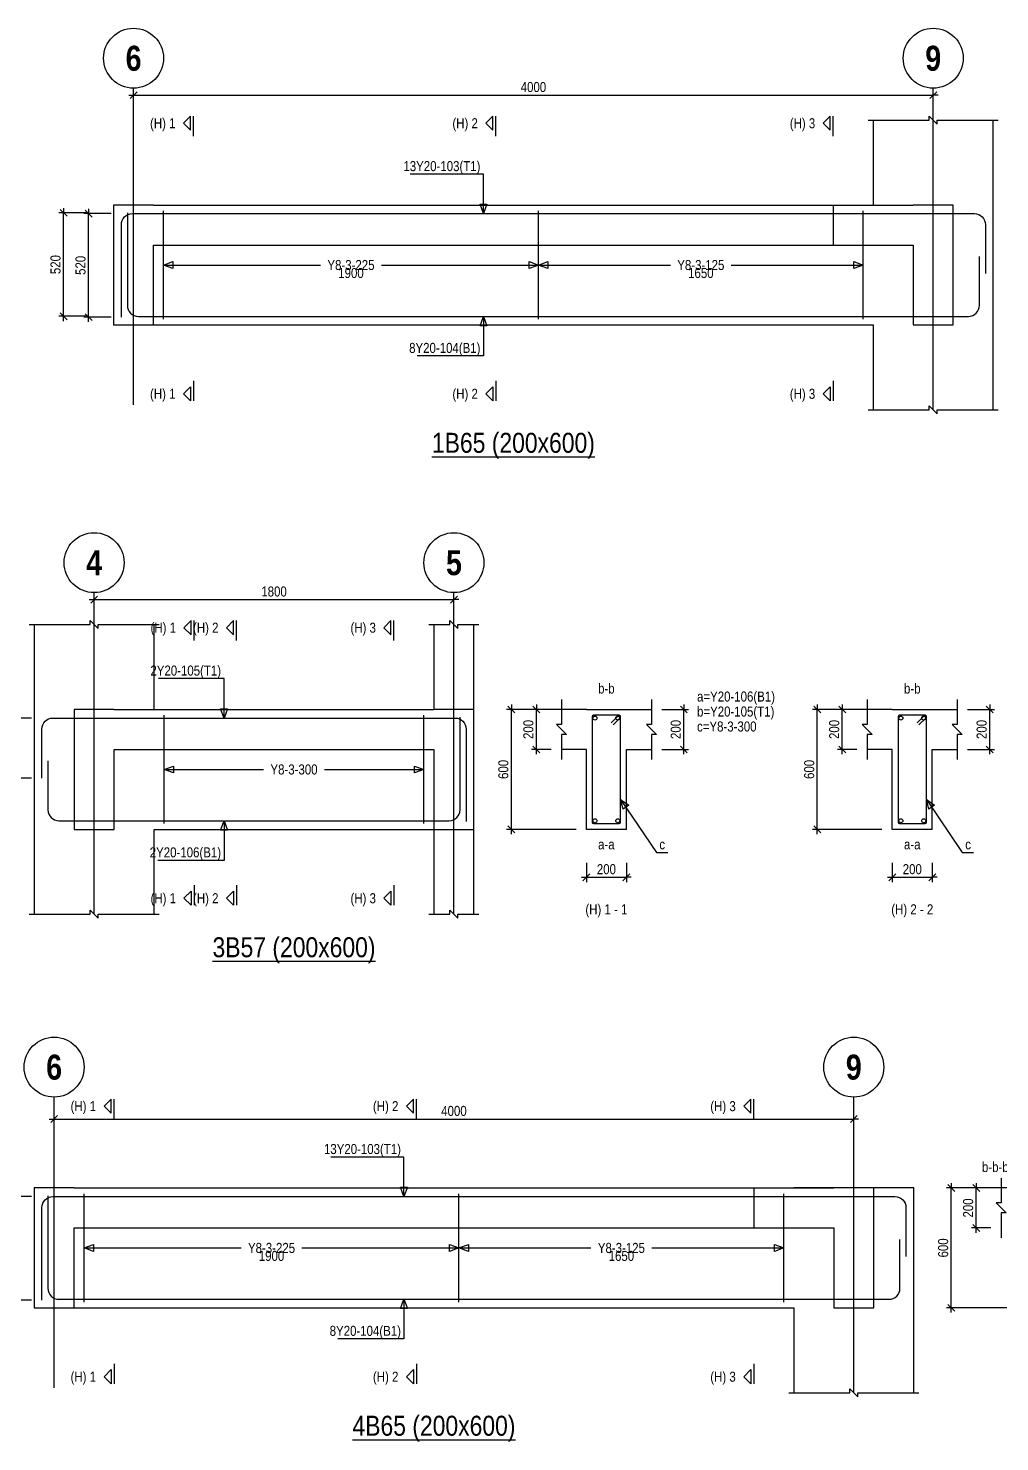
# Model space of a CAD drawing. Extents: x 0 to 206258, y -403073 to 0.
# Drawn here: x 47675 to 57394, y -374994 to -360844 of the extents above; entities that cross this region are included whole.
import ezdxf
from ezdxf.enums import TextEntityAlignment as Align
from ezdxf.lldxf.tags import DXFTag

# ---------------------------------------------------------------- set-up
doc = ezdxf.new("R2010")
doc.units = 0
doc.header["$LTSCALE"] = 1000
for name, color, linetype in [('Axis Circle(Dir 2)', 150, 'Continuous'), ('Axis Label(Dir 1)', 7, 'Continuous'), ('Axis Line(Dir 2)', 150, 'CENTER2'), ('Break Line', 5, 'Continuous'), ('Dimension Line', 5, 'Continuous'), ('Dimension Text', 5, 'Continuous'), ('Front Elevation Line', 40, 'Continuous'), ('Leader Line', 5, 'Continuous'), ('Link Line', 3, 'Continuous'), ('Rebar Label', 6, 'Continuous'), ('Rebar Line', 7, 'Continuous'), ('Section Label', 1, 'Continuous'), ('Section Line', 1, 'Continuous'), ('Top Rebar Label', 6, 'Continuous'), ('Top Rebar Line', 7, 'Continuous')]:
    doc.layers.add(name, color=color, linetype=linetype)
for name, color, linetype, true_color in [('Back Elevation Line', 191, 'HIDDEN2', 0xd4aaff), ('Beam Label(D)', 94, 'Continuous', 0x008100), ('Beam Line(D)', 112, 'Continuous', 0x00bd5e), ('Link Label', 94, 'Continuous', 0x008100)]:
    doc.layers.add(name, color=color, linetype=linetype, true_color=true_color)
doc.styles.add('Axis Label(Dir 1)', font='ARIALNB.TTF', dxfattribs={"height": 250})
doc.styles.add('Beam Label(D)', font='ARIALN.TTF', dxfattribs={"height": 200})
doc.styles.add('Dimension Text', font='ARIALN.TTF', dxfattribs={"height": 100})
doc.styles.add('Link Label', font='ARIALN.TTF', dxfattribs={"height": 100})
doc.styles.add('Rebar Label', font='ARIALN.TTF', dxfattribs={"height": 100})
doc.styles.add('Section Label', font='ARIALN.TTF', dxfattribs={"height": 100})
doc.styles.add('Top Rebar Label', font='ARIALN.TTF', dxfattribs={"height": 100})
tags = doc.linetypes.add('CENTER2', pattern=[1.125, 0.75, -0.125, 0.125, -0.125]).pattern_tags.tags
tags[10:11] = [DXFTag(74, 4), DXFTag(75, 0), DXFTag(340, '0'), DXFTag(46, 0.0), DXFTag(50, 0.0), DXFTag(44, 0.0), DXFTag(45, 0.0)]
tags[8:9] = [DXFTag(74, 4), DXFTag(75, 0), DXFTag(340, '0'), DXFTag(46, 0.0), DXFTag(50, 0.0), DXFTag(44, 0.0), DXFTag(45, 0.0)]
tags[6:7] = [DXFTag(74, 4), DXFTag(75, 0), DXFTag(340, '0'), DXFTag(46, 0.0), DXFTag(50, 0.0), DXFTag(44, 0.0), DXFTag(45, 0.0)]
tags[4:5] = [DXFTag(74, 4), DXFTag(75, 0), DXFTag(340, '0'), DXFTag(46, 0.0), DXFTag(50, 0.0), DXFTag(44, 0.0), DXFTag(45, 0.0)]
tags = doc.linetypes.add('HIDDEN2', pattern=[0.1875, 0.125, -0.0625]).pattern_tags.tags
tags[6:7] = [DXFTag(74, 4), DXFTag(75, 0), DXFTag(340, '0'), DXFTag(46, 0.0), DXFTag(50, 0.0), DXFTag(44, 0.0), DXFTag(45, 0.0)]
tags[4:5] = [DXFTag(74, 4), DXFTag(75, 0), DXFTag(340, '0'), DXFTag(46, 0.0), DXFTag(50, 0.0), DXFTag(44, 0.0), DXFTag(45, 0.0)]
doc.dimstyles.new('BEAM', dxfattribs={"dimtxt": 100, "dimasz": 30, "dimexe": 48.3, "dimexo": 103.5, "dimgap": 30, "dimtad": 1, "dimtoh": 1, "dimdec": 1, "dimlfac": 0.5, "dimdsep": 46, "dimtxsty": 'Dimension Text', "dimblk": 'PCDIM_TICK', "dimcen": 0.09, "dimclrd": 5, "dimclre": 5, "dimclrt": 5, "dimadec": 1, "dimazin": 0, "dimtp": 1, "dimtm": 1, "dimtfac": 1, "dimtdec": 4, "dimtofl": 0, "dimtmove": 0, "dimatfit": 3, "dimfxl": 1, "dimtolj": 1, "dimtzin": 0, "dimarcsym": 0})

# ---------------------------------------------------------------- blocks, each defined once
blk = doc.blocks.new('PCDIM_TICK')
at = {"layer": 'Dimension Line', "color": 0, "transparency": 33554687}
for p, q in [((1.15, 1.15), (-1.15, -1.15)), ((1.61, 0), (0, 0))]:
    blk.add_line(p, q, dxfattribs=at)
blk = doc.blocks.new('*U4292')
at = {"layer": 'Dimension Line', "color": 5, "true_color": 0x0000ff, "transparency": 16777216}
for p, q in [((48503, -362700), (48230, -362700)), ((48279, -363736), (48279, -362700)), ((48503, -363736), (48230, -363736))]:
    blk.add_line(p, q, dxfattribs=at)
at = {"layer": 'Dimension Line', "color": 5, "true_color": 0x0000ff, "transparency": 16777216, "xscale": 30, "yscale": 30}
for p, rotation in [((48279, -362700), 89.99999999999447), ((48279, -363736), 269.9999999999834)]:
    blk.add_blockref('PCDIM_TICK', p, dxfattribs=dict(at, rotation=rotation))
at = {"layer": 'Dimension Line', "color": 5, "true_color": 0x0000ff, "transparency": 16777216, "insert": (48249, -363218), "char_height": 100, "width": 181.5, "attachment_point": 8, "rotation": 90, "style": 'Dimension Text'}
blk.add_mtext('520', dxfattribs=at)
blk = doc.blocks.new('*U4293')
at = {"layer": 'Dimension Line', "color": 5, "true_color": 0x0000ff, "transparency": 16777216}
for p, q in [((48253, -362692), (47980, -362692)), ((48029, -363728), (48029, -362692)), ((48253, -363728), (47980, -363728))]:
    blk.add_line(p, q, dxfattribs=at)
at = {"layer": 'Dimension Line', "color": 5, "true_color": 0x0000ff, "transparency": 16777216, "xscale": 30, "yscale": 30}
for p, rotation in [((48029, -362692), 89.99999999999447), ((48029, -363728), 269.9999999999834)]:
    blk.add_blockref('PCDIM_TICK', p, dxfattribs=dict(at, rotation=rotation))
at = {"layer": 'Dimension Line', "color": 5, "true_color": 0x0000ff, "transparency": 16777216, "insert": (47999, -363210), "char_height": 100, "width": 181.5, "attachment_point": 8, "rotation": 90, "style": 'Dimension Text'}
blk.add_mtext('520', dxfattribs=at)
blk = doc.blocks.new('*U4294')
at = {"layer": 'Dimension Line', "color": 5, "true_color": 0x0000ff, "transparency": 16777216}
for p, q in [((48729, -361661), (48729, -361466)), ((48729, -361514), (56729, -361514)), ((56729, -361661), (56729, -361466))]:
    blk.add_line(p, q, dxfattribs=at)
at = {"layer": 'Dimension Line', "color": 5, "true_color": 0x0000ff, "transparency": 16777216, "xscale": 30, "yscale": 30, "rotation": 180.0000000000004}
blk.add_blockref('PCDIM_TICK', (48729, -361514), dxfattribs=at)
at = {"layer": 'Dimension Line', "color": 5, "true_color": 0x0000ff, "transparency": 16777216, "xscale": 30, "yscale": 30}
blk.add_blockref('PCDIM_TICK', (56729, -361514), dxfattribs=at)
at = {"layer": 'Dimension Line', "color": 5, "true_color": 0x0000ff, "transparency": 16777216, "insert": (52729, -361484), "char_height": 100, "width": 249.2, "attachment_point": 8, "style": 'Dimension Text'}
blk.add_mtext('4000', dxfattribs=at)
blk = doc.blocks.new('*U4337')
at = {"layer": 'Dimension Line', "color": 5, "true_color": 0x0000ff, "transparency": 16777216}
for p, q in [((47708, -367750), (47436, -367750)), ((47484, -368350), (47484, -367750)), ((47708, -368350), (47436, -368350))]:
    blk.add_line(p, q, dxfattribs=at)
at = {"layer": 'Dimension Line', "color": 5, "true_color": 0x0000ff, "transparency": 16777216, "xscale": 30, "yscale": 30}
for p, rotation in [((47484, -367750), 89.99999999999447), ((47484, -368350), 269.9999999999834)]:
    blk.add_blockref('PCDIM_TICK', p, dxfattribs=dict(at, rotation=rotation))
at = {"layer": 'Dimension Line', "color": 5, "true_color": 0x0000ff, "transparency": 16777216, "insert": (47454, -368050), "char_height": 100, "width": 181.5, "attachment_point": 8, "rotation": 90, "style": 'Dimension Text'}
blk.add_mtext('300', dxfattribs=at)
blk = doc.blocks.new('*U4339')
at = {"layer": 'Dimension Line', "color": 5, "true_color": 0x0000ff, "transparency": 16777216}
for p, q in [((48334, -366711), (48334, -366516)), ((48334, -366564), (51934, -366564)), ((51934, -366711), (51934, -366516))]:
    blk.add_line(p, q, dxfattribs=at)
at = {"layer": 'Dimension Line', "color": 5, "true_color": 0x0000ff, "transparency": 16777216, "xscale": 30, "yscale": 30, "rotation": 180.0000000000004}
blk.add_blockref('PCDIM_TICK', (48334, -366564), dxfattribs=at)
at = {"layer": 'Dimension Line', "color": 5, "true_color": 0x0000ff, "transparency": 16777216, "xscale": 30, "yscale": 30}
blk.add_blockref('PCDIM_TICK', (51934, -366564), dxfattribs=at)
at = {"layer": 'Dimension Line', "color": 5, "true_color": 0x0000ff, "transparency": 16777216, "insert": (50134, -366534), "char_height": 100, "width": 238.4, "attachment_point": 8, "style": 'Dimension Text'}
blk.add_mtext('1800', dxfattribs=at)
blk = doc.blocks.new('*U4340')
at = {"layer": 'Dimension Line', "color": 5, "true_color": 0x0000ff, "transparency": 16777216}
for p, q in [((54012, -367664), (54282, -367664)), ((54234, -368064), (54234, -367664)), ((54012, -368064), (54282, -368064))]:
    blk.add_line(p, q, dxfattribs=at)
at = {"layer": 'Dimension Line', "color": 5, "true_color": 0x0000ff, "transparency": 16777216, "xscale": 30, "yscale": 30}
for p, rotation in [((54234, -367664), 89.99999999999447), ((54234, -368064), 269.9999999999834)]:
    blk.add_blockref('PCDIM_TICK', p, dxfattribs=dict(at, rotation=rotation))
at = {"layer": 'Dimension Line', "color": 5, "true_color": 0x0000ff, "transparency": 16777216, "insert": (54204, -367864), "char_height": 100, "width": 182.77, "attachment_point": 8, "rotation": 90, "style": 'Dimension Text'}
blk.add_mtext('200', dxfattribs=at)
blk = doc.blocks.new('*U4341')
at = {"layer": 'Dimension Line', "color": 5, "true_color": 0x0000ff, "transparency": 16777216}
for p, q in [((52905, -367664), (52711, -367664)), ((52759, -368064), (52759, -367664)), ((52905, -368064), (52711, -368064))]:
    blk.add_line(p, q, dxfattribs=at)
at = {"layer": 'Dimension Line', "color": 5, "true_color": 0x0000ff, "transparency": 16777216, "xscale": 30, "yscale": 30}
for p, rotation in [((52759, -367664), 89.99999999999447), ((52759, -368064), 269.9999999999834)]:
    blk.add_blockref('PCDIM_TICK', p, dxfattribs=dict(at, rotation=rotation))
at = {"layer": 'Dimension Line', "color": 5, "true_color": 0x0000ff, "transparency": 16777216, "insert": (52729, -367864), "char_height": 100, "width": 182.77, "attachment_point": 8, "rotation": 90, "style": 'Dimension Text'}
blk.add_mtext('200', dxfattribs=at)
blk = doc.blocks.new('*U4342')
at = {"layer": 'Dimension Line', "color": 5, "true_color": 0x0000ff, "transparency": 16777216}
for p, q in [((53155, -367664), (52461, -367664)), ((52509, -368864), (52509, -367664)), ((53155, -368864), (52461, -368864))]:
    blk.add_line(p, q, dxfattribs=at)
at = {"layer": 'Dimension Line', "color": 5, "true_color": 0x0000ff, "transparency": 16777216, "xscale": 30, "yscale": 30}
for p, rotation in [((52509, -367664), 89.99999999999447), ((52509, -368864), 269.9999999999834)]:
    blk.add_blockref('PCDIM_TICK', p, dxfattribs=dict(at, rotation=rotation))
at = {"layer": 'Dimension Line', "color": 5, "true_color": 0x0000ff, "transparency": 16777216, "insert": (52479, -368264), "char_height": 100, "width": 181.97, "attachment_point": 8, "rotation": 90, "style": 'Dimension Text'}
blk.add_mtext('600', dxfattribs=at)
blk = doc.blocks.new('*U4343')
at = {"layer": 'Dimension Line', "color": 5, "true_color": 0x0000ff, "transparency": 16777216}
for p, q in [((53259, -369198), (53259, -369393)), ((53659, -369198), (53659, -369393)), ((53259, -369344), (53659, -369344))]:
    blk.add_line(p, q, dxfattribs=at)
at = {"layer": 'Dimension Line', "color": 5, "true_color": 0x0000ff, "transparency": 16777216, "xscale": 30, "yscale": 30, "rotation": 180.0000000000004}
blk.add_blockref('PCDIM_TICK', (53259, -369344), dxfattribs=at)
at = {"layer": 'Dimension Line', "color": 5, "true_color": 0x0000ff, "transparency": 16777216, "xscale": 30, "yscale": 30}
blk.add_blockref('PCDIM_TICK', (53659, -369344), dxfattribs=at)
at = {"layer": 'Dimension Line', "color": 5, "true_color": 0x0000ff, "transparency": 16777216, "insert": (53459, -369314), "char_height": 100, "width": 182.77, "attachment_point": 8, "style": 'Dimension Text'}
blk.add_mtext('200', dxfattribs=at)
blk = doc.blocks.new('*U4344')
at = {"layer": 'Dimension Line', "color": 5, "true_color": 0x0000ff, "transparency": 16777216}
for p, q in [((57073, -367664), (57342, -367664)), ((57294, -368064), (57294, -367664)), ((57073, -368064), (57342, -368064))]:
    blk.add_line(p, q, dxfattribs=at)
at = {"layer": 'Dimension Line', "color": 5, "true_color": 0x0000ff, "transparency": 16777216, "xscale": 30, "yscale": 30}
for p, rotation in [((57294, -367664), 89.99999999999447), ((57294, -368064), 269.9999999999834)]:
    blk.add_blockref('PCDIM_TICK', p, dxfattribs=dict(at, rotation=rotation))
at = {"layer": 'Dimension Line', "color": 5, "true_color": 0x0000ff, "transparency": 16777216, "insert": (57264, -367864), "char_height": 100, "width": 182.77, "attachment_point": 8, "rotation": 90, "style": 'Dimension Text'}
blk.add_mtext('200', dxfattribs=at)
blk = doc.blocks.new('*U4345')
at = {"layer": 'Dimension Line', "color": 5, "true_color": 0x0000ff, "transparency": 16777216}
for p, q in [((55966, -367664), (55771, -367664)), ((55819, -368064), (55819, -367664)), ((55966, -368064), (55771, -368064))]:
    blk.add_line(p, q, dxfattribs=at)
at = {"layer": 'Dimension Line', "color": 5, "true_color": 0x0000ff, "transparency": 16777216, "xscale": 30, "yscale": 30}
for p, rotation in [((55819, -367664), 89.99999999999447), ((55819, -368064), 269.9999999999834)]:
    blk.add_blockref('PCDIM_TICK', p, dxfattribs=dict(at, rotation=rotation))
at = {"layer": 'Dimension Line', "color": 5, "true_color": 0x0000ff, "transparency": 16777216, "insert": (55789, -367864), "char_height": 100, "width": 182.77, "attachment_point": 8, "rotation": 90, "style": 'Dimension Text'}
blk.add_mtext('200', dxfattribs=at)
blk = doc.blocks.new('*U4346')
at = {"layer": 'Dimension Line', "color": 5, "true_color": 0x0000ff, "transparency": 16777216}
for p, q in [((56216, -367664), (55521, -367664)), ((55569, -368864), (55569, -367664)), ((56216, -368864), (55521, -368864))]:
    blk.add_line(p, q, dxfattribs=at)
at = {"layer": 'Dimension Line', "color": 5, "true_color": 0x0000ff, "transparency": 16777216, "xscale": 30, "yscale": 30}
for p, rotation in [((55569, -367664), 89.99999999999447), ((55569, -368864), 269.9999999999834)]:
    blk.add_blockref('PCDIM_TICK', p, dxfattribs=dict(at, rotation=rotation))
at = {"layer": 'Dimension Line', "color": 5, "true_color": 0x0000ff, "transparency": 16777216, "insert": (55539, -368264), "char_height": 100, "width": 181.97, "attachment_point": 8, "rotation": 90, "style": 'Dimension Text'}
blk.add_mtext('600', dxfattribs=at)
blk = doc.blocks.new('*U4347')
at = {"layer": 'Dimension Line', "color": 5, "true_color": 0x0000ff, "transparency": 16777216}
for p, q in [((56319, -369198), (56319, -369393)), ((56719, -369198), (56719, -369393)), ((56319, -369344), (56719, -369344))]:
    blk.add_line(p, q, dxfattribs=at)
at = {"layer": 'Dimension Line', "color": 5, "true_color": 0x0000ff, "transparency": 16777216, "xscale": 30, "yscale": 30, "rotation": 180.0000000000004}
blk.add_blockref('PCDIM_TICK', (56319, -369344), dxfattribs=at)
at = {"layer": 'Dimension Line', "color": 5, "true_color": 0x0000ff, "transparency": 16777216, "xscale": 30, "yscale": 30}
blk.add_blockref('PCDIM_TICK', (56719, -369344), dxfattribs=at)
at = {"layer": 'Dimension Line', "color": 5, "true_color": 0x0000ff, "transparency": 16777216, "insert": (56519, -369314), "char_height": 100, "width": 182.77, "attachment_point": 8, "style": 'Dimension Text'}
blk.add_mtext('200', dxfattribs=at)
blk = doc.blocks.new('*U4382')
at = {"layer": 'Dimension Line', "color": 5, "true_color": 0x0000ff, "transparency": 16777216}
for p, q in [((47708, -372540), (47436, -372540)), ((47484, -373576), (47484, -372540)), ((47708, -373576), (47436, -373576))]:
    blk.add_line(p, q, dxfattribs=at)
at = {"layer": 'Dimension Line', "color": 5, "true_color": 0x0000ff, "transparency": 16777216, "xscale": 30, "yscale": 30}
for p, rotation in [((47484, -372540), 89.99999999999447), ((47484, -373576), 269.9999999999834)]:
    blk.add_blockref('PCDIM_TICK', p, dxfattribs=dict(at, rotation=rotation))
at = {"layer": 'Dimension Line', "color": 5, "true_color": 0x0000ff, "transparency": 16777216, "insert": (47454, -373058), "char_height": 100, "width": 181.5, "attachment_point": 8, "rotation": 90, "style": 'Dimension Text'}
blk.add_mtext('520', dxfattribs=at)
blk = doc.blocks.new('*U4384')
at = {"layer": 'Dimension Line', "color": 5, "true_color": 0x0000ff, "transparency": 16777216}
for p, q in [((47934, -371911), (47934, -371716)), ((55934, -371911), (55934, -371716)), ((47934, -371764), (55934, -371764))]:
    blk.add_line(p, q, dxfattribs=at)
at = {"layer": 'Dimension Line', "color": 5, "true_color": 0x0000ff, "transparency": 16777216, "xscale": 30, "yscale": 30, "rotation": 180.0000000000004}
blk.add_blockref('PCDIM_TICK', (47934, -371764), dxfattribs=at)
at = {"layer": 'Dimension Line', "color": 5, "true_color": 0x0000ff, "transparency": 16777216, "xscale": 30, "yscale": 30}
blk.add_blockref('PCDIM_TICK', (55934, -371764), dxfattribs=at)
at = {"layer": 'Dimension Line', "color": 5, "true_color": 0x0000ff, "transparency": 16777216, "insert": (51934, -371734), "char_height": 100, "width": 249.2, "attachment_point": 8, "style": 'Dimension Text'}
blk.add_mtext('4000', dxfattribs=at)
blk = doc.blocks.new('*U4386')
at = {"layer": 'Dimension Line', "color": 5, "true_color": 0x0000ff, "transparency": 16777216}
for p, q in [((57305, -372454), (57111, -372454)), ((57159, -372854), (57159, -372454)), ((57305, -372854), (57111, -372854))]:
    blk.add_line(p, q, dxfattribs=at)
at = {"layer": 'Dimension Line', "color": 5, "true_color": 0x0000ff, "transparency": 16777216, "xscale": 30, "yscale": 30}
for p, rotation in [((57159, -372454), 89.99999999999447), ((57159, -372854), 269.9999999999834)]:
    blk.add_blockref('PCDIM_TICK', p, dxfattribs=dict(at, rotation=rotation))
at = {"layer": 'Dimension Line', "color": 5, "true_color": 0x0000ff, "transparency": 16777216, "insert": (57129, -372654), "char_height": 100, "width": 182.77, "attachment_point": 8, "rotation": 90, "style": 'Dimension Text'}
blk.add_mtext('200', dxfattribs=at)
blk = doc.blocks.new('*U4387')
at = {"layer": 'Dimension Line', "color": 5, "true_color": 0x0000ff, "transparency": 16777216}
for p, q in [((57555, -372454), (56861, -372454)), ((56909, -373654), (56909, -372454)), ((57555, -373654), (56861, -373654))]:
    blk.add_line(p, q, dxfattribs=at)
at = {"layer": 'Dimension Line', "color": 5, "true_color": 0x0000ff, "transparency": 16777216, "xscale": 30, "yscale": 30}
for p, rotation in [((56909, -372454), 89.99999999999447), ((56909, -373654), 269.9999999999834)]:
    blk.add_blockref('PCDIM_TICK', p, dxfattribs=dict(at, rotation=rotation))
at = {"layer": 'Dimension Line', "color": 5, "true_color": 0x0000ff, "transparency": 16777216, "insert": (56879, -373054), "char_height": 100, "width": 181.97, "attachment_point": 8, "rotation": 90, "style": 'Dimension Text'}
blk.add_mtext('600', dxfattribs=at)

msp = doc.modelspace()

# ---------------------------------------------------------------- linework, layer by layer
at = {"layer": 'Axis Circle(Dir 2)', "transparency": 33554687}
for centre in [(48728.675, -361144.284), (56728.675, -361144.284), (48333.855, -366194.284), (51933.855, -366194.284), (47933.855, -371244.284), (55933.855, -371244.284)]:
    msp.add_circle(centre, 300, dxfattribs=at)
at = {"layer": 'Axis Line(Dir 2)', "transparency": 33554687}
for points in [[(48728.675, -364614.284), (48728.675, -361444.284)], [(56728.675, -364664.284), (56728.675, -361444.284)], [(48333.855, -369714.284), (48333.855, -366494.284)], [(51933.855, -369714.284), (51933.855, -366494.284)], [(47933.855, -374454.284), (47933.855, -371544.284)], [(55933.855, -374504.284), (55933.855, -371544.284)]]:
    msp.add_lwpolyline(points, dxfattribs=at)
at = {"layer": 'Back Elevation Line', "transparency": 33554687}
for points in [[(48928.675, -362614.284), (48528.675, -362614.284)], [(48528.675, -362614.284), (48528.675, -363814.284)], [(48928.675, -362614.284), (55728.675, -362614.284), (55728.675, -363014.284)], [(48928.675, -363814.284), (48928.675, -363014.284)], [(48928.675, -363014.284), (55728.675, -363014.284)], [(48528.675, -363814.284), (48928.675, -363814.284)], [(48533.855, -367664.284), (48133.855, -367664.284)], [(48133.855, -367664.284), (48133.855, -368864.284)], [(48533.855, -367664.284), (51733.855, -367664.284)], [(52133.855, -367664.284), (51733.855, -367664.284)], [(52133.855, -368864.284), (52133.855, -367664.284)], [(48533.855, -368864.284), (48533.855, -368064.284)], [(48533.855, -368064.284), (51733.855, -368064.284)], [(51733.855, -368064.284), (51733.855, -368864.284)], [(48133.855, -368864.284), (48533.855, -368864.284)], [(51733.855, -368864.284), (52133.855, -368864.284)], [(48133.855, -372454.284), (47733.855, -372454.284)], [(47733.855, -372454.284), (47733.855, -373654.284)], [(48133.855, -372454.284), (54933.855, -372454.284), (54933.855, -372854.284)], [(48133.855, -373654.284), (48133.855, -372854.284)], [(48133.855, -372854.284), (54933.855, -372854.284)], [(47733.855, -373654.284), (48133.855, -373654.284)]]:
    msp.add_lwpolyline(points, dxfattribs=at)
at = {"layer": 'Beam Line(D)', "transparency": 33554687}
for points in [[(56128.676, -361764.284), (56128.675, -362614.284)], [(57328.675, -362614.284), (57328.676, -361764.284)], [(48528.675, -362614.284), (48528.675, -363814.284)], [(48928.675, -362614.284), (48528.675, -362614.284)], [(48928.675, -362614.284), (56128.675, -362614.284)], [(57328.676, -364664.284), (57328.675, -362614.284)], [(48528.675, -363814.284), (48928.675, -363814.284)], [(48928.675, -363814.284), (56128.676, -363814.284)], [(56128.676, -363814.284), (56128.676, -364664.284)], [(47733.855, -366814.284), (47733.855, -367664.284)], [(48933.855, -367664.284), (48933.855, -366814.284)], [(51733.855, -366814.284), (51733.855, -367664.284)], [(52133.855, -367664.284), (52133.855, -366814.284)], [(47733.855, -367664.284), (47733.855, -369714.284)], [(48933.855, -367664.284), (51733.855, -367664.284)], [(52133.855, -369714.284), (52133.855, -367664.284)], [(53258.855, -367664.284), (53008.855, -367664.284)], [(53258.855, -367664.284), (53658.855, -367664.284)], [(53258.855, -367664.284), (53258.855, -367664.284)], [(53658.855, -367664.284), (53658.855, -367664.284)], [(53658.855, -367664.284), (53908.855, -367664.284)], [(56319.094, -367664.284), (56069.094, -367664.284)], [(56319.094, -367664.284), (56719.094, -367664.284)], [(56319.094, -367664.284), (56319.094, -367664.284)], [(56719.094, -367664.284), (56719.094, -367664.284)], [(56719.094, -367664.284), (56969.094, -367664.284)], [(53658.855, -368864.284), (53258.855, -368864.284), (53258.855, -368064.284), (53008.855, -368064.284)], [(53658.855, -368864.284), (53658.855, -368064.284), (53908.855, -368064.284)], [(56719.094, -368864.284), (56319.094, -368864.284), (56319.094, -368064.284), (56069.094, -368064.284)], [(56719.094, -368864.284), (56719.094, -368064.284), (56969.094, -368064.284)], [(48933.855, -369714.284), (48933.855, -368864.284)], [(48933.855, -368864.284), (51733.855, -368864.284)], [(51733.855, -368864.284), (51733.855, -369714.284)], [(47733.855, -372454.284), (47733.855, -373654.284)], [(48133.855, -372454.284), (47733.855, -372454.284)], [(48133.855, -372454.284), (55333.855, -372454.284)], [(56533.855, -372454.284), (55333.855, -372454.284)], [(56533.855, -374504.284), (56533.855, -372454.284)], [(47733.855, -373654.284), (48133.855, -373654.284)], [(48133.855, -373654.284), (55333.855, -373654.284)], [(55333.855, -373654.284), (55333.855, -374504.284)]]:
    msp.add_lwpolyline(points, dxfattribs=at)
at = {"layer": 'Break Line', "transparency": 33554687}
for points in [[(56078.676, -361764.284), (56688.676, -361764.284), (56688.676, -361724.284), (56768.676, -361804.284), (56768.676, -361764.284), (57378.676, -361764.284)], [(56078.676, -364664.284), (56688.676, -364664.284), (56688.676, -364624.284), (56768.676, -364704.284), (56768.676, -364664.284), (57378.676, -364664.284)], [(47683.855, -366814.284), (48293.855, -366814.284), (48293.855, -366774.284), (48373.855, -366854.284), (48373.855, -366814.284), (48983.855, -366814.284)], [(51683.855, -366814.284), (51893.855, -366814.284), (51893.855, -366774.284), (51973.855, -366854.284), (51973.855, -366814.284), (52183.855, -366814.284)], [(53008.855, -367564.284), (53008.855, -367814.284), (52958.855, -367814.284), (53058.855, -367914.284), (53008.855, -367914.284), (53008.855, -368164.284)], [(53908.855, -367564.284), (53908.855, -367814.284), (53858.855, -367814.284), (53958.855, -367914.284), (53908.855, -367914.284), (53908.855, -368164.284)], [(56069.094, -367564.284), (56069.094, -367814.284), (56019.094, -367814.284), (56119.094, -367914.284), (56069.094, -367914.284), (56069.094, -368164.284)], [(56969.094, -367564.284), (56969.094, -367814.284), (56919.094, -367814.284), (57019.094, -367914.284), (56969.094, -367914.284), (56969.094, -368164.284)], [(47683.855, -369714.284), (48293.855, -369714.284), (48293.855, -369674.284), (48373.855, -369754.284), (48373.855, -369714.284), (48983.855, -369714.284)], [(51683.855, -369714.284), (51893.855, -369714.284), (51893.855, -369674.284), (51973.855, -369754.284), (51973.855, -369714.284), (52183.855, -369714.284)], [(57408.855, -372354.284), (57408.855, -372604.284), (57358.855, -372604.284), (57458.855, -372704.284), (57408.855, -372704.284), (57408.855, -372954.284)], [(55283.855, -374504.284), (55893.855, -374504.284), (55893.855, -374464.284), (55973.855, -374544.284), (55973.855, -374504.284), (56583.855, -374504.284)]]:
    msp.add_lwpolyline(points, dxfattribs=at)
at = {"layer": 'Front Elevation Line', "transparency": 33554687}
for points in [[(48928.675, -362614.284), (48528.675, -362614.284)], [(48528.675, -362614.284), (48528.675, -363814.284)], [(48928.675, -362614.284), (56528.675, -362614.284)], [(56928.675, -362614.284), (56528.675, -362614.284)], [(56928.675, -363814.284), (56928.675, -362614.284)], [(48928.675, -363814.284), (48928.675, -363014.284)], [(48928.675, -363014.284), (56528.675, -363014.284)], [(56528.676, -363014.284), (56528.675, -363814.284)], [(48528.675, -363814.284), (48928.675, -363814.284)], [(56528.675, -363814.284), (56928.675, -363814.284)], [(48533.855, -367664.284), (48133.855, -367664.284)], [(48133.855, -367664.284), (48133.855, -368864.284)], [(48533.855, -367664.284), (51733.855, -367664.284)], [(52133.855, -367664.284), (51733.855, -367664.284)], [(52133.855, -368864.284), (52133.855, -367664.284)], [(48533.855, -368864.284), (48533.855, -368064.284)], [(48533.855, -368064.284), (51733.855, -368064.284)], [(51733.855, -368064.284), (51733.855, -368864.284)], [(48133.855, -368864.284), (48533.855, -368864.284)], [(51733.855, -368864.284), (52133.855, -368864.284)], [(48133.855, -372454.284), (47733.855, -372454.284)], [(47733.855, -372454.284), (47733.855, -373654.284)], [(48133.855, -372454.284), (55733.855, -372454.284)], [(56133.855, -372454.284), (55733.855, -372454.284)], [(56133.855, -373654.284), (56133.855, -372454.284)], [(48133.855, -373654.284), (48133.855, -372854.284)], [(48133.855, -372854.284), (55733.855, -372854.284)], [(55733.855, -372854.284), (55733.855, -373654.284)], [(47733.855, -373654.284), (48133.855, -373654.284)], [(55733.855, -373654.284), (56133.855, -373654.284)]]:
    msp.add_lwpolyline(points, dxfattribs=at)
at = {"layer": 'Leader Line', "transparency": 33554687}
for points in [[(52228.676, -362700.284), (52228.675, -362304.284), (51497.317, -362304.284)], [(52194.474, -362606.314), (52262.878, -362606.314), (52228.676, -362700.284), (52194.474, -362606.314)], [(49028.675, -363214.284), (49122.645, -363180.082), (49122.645, -363248.486), (49028.675, -363214.284), (50599.032, -363214.284)], [(51208.32, -363214.284), (52778.676, -363214.284), (52684.706, -363248.486), (52684.706, -363180.082), (52778.676, -363214.284)], [(52778.676, -363214.284), (52872.645, -363180.082), (52872.645, -363248.486), (52778.676, -363214.284), (54099.032, -363214.284)], [(54708.32, -363214.284), (56028.676, -363214.284), (55934.706, -363248.486), (55934.706, -363180.082), (56028.676, -363214.284)], [(52228.676, -363728.284), (52228.675, -364124.284), (51566.002, -364124.284)], [(52262.878, -363822.253), (52194.474, -363822.253), (52228.676, -363728.284), (52262.878, -363822.253)], [(49633.855, -367750.284), (49633.855, -367354.284), (48978.864, -367354.284)], [(49599.653, -367656.314), (49668.057, -367656.314), (49633.855, -367750.284), (49599.653, -367656.314)], [(49033.855, -368264.284), (49127.824, -368230.082), (49127.824, -368298.486), (49033.855, -368264.284), (50029.211, -368264.284)], [(50638.499, -368264.284), (51633.855, -368264.284), (51539.886, -368298.486), (51539.886, -368230.082), (51633.855, -368264.284)], [(53681.796, -368623.009), (53625.111, -368661.297), (53600.855, -368564.284), (53681.796, -368623.009)], [(53600.855, -368564.284), (53958.855, -369094.284), (54071.984, -369094.284)], [(56742.034, -368623.008), (56685.35, -368661.297), (56661.093, -368564.283), (56742.034, -368623.008)], [(56661.093, -368564.283), (57019.094, -369094.284), (57132.223, -369094.284)], [(49633.855, -368778.284), (49633.855, -369174.284), (48971.181, -369174.284)], [(49668.057, -368872.253), (49599.653, -368872.253), (49633.855, -368778.284), (49668.057, -368872.253)], [(51433.855, -372540.284), (51433.855, -372144.284), (50702.497, -372144.284)], [(51399.653, -372446.314), (51468.057, -372446.314), (51433.855, -372540.284), (51399.653, -372446.314)], [(48233.855, -373054.284), (48327.824, -373020.082), (48327.824, -373088.486), (48233.855, -373054.284), (49804.211, -373054.284)], [(50413.499, -373054.284), (51983.855, -373054.284), (51889.886, -373088.486), (51889.886, -373020.082), (51983.855, -373054.284)], [(51983.855, -373054.284), (52077.824, -373020.082), (52077.824, -373088.486), (51983.855, -373054.284), (53304.211, -373054.284)], [(53913.499, -373054.284), (55233.855, -373054.284), (55139.886, -373088.486), (55139.886, -373020.082), (55233.855, -373054.284)], [(51433.855, -373568.284), (51433.855, -373964.284), (50771.181, -373964.284)], [(51468.057, -373662.253), (51399.653, -373662.253), (51433.855, -373568.284), (51468.057, -373662.253)]]:
    msp.add_lwpolyline(points, dxfattribs=at)
at = {"layer": 'Link Line', "transparency": 33554687}
for p, q in [((49028.675, -363756.284), (49028.675, -362672.284)), ((52778.676, -363756.284), (52778.676, -362672.284)), ((56028.676, -363756.284), (56028.676, -362672.284)), ((49033.855, -368806.284), (49033.855, -367722.284)), ((51633.855, -368806.284), (51633.855, -367722.284)), ((48233.855, -373596.284), (48233.855, -372512.284)), ((51983.855, -373596.284), (51983.855, -372512.284)), ((55233.855, -373596.284), (55233.855, -372512.284))]:
    msp.add_line(p, q, dxfattribs=at)
for points in [[(53526.044, -367816.894), (53596.754, -367746.183, 0.668178638), (53586.855, -367722.284), (53330.855, -367722.284, 0.414213562), (53316.855, -367736.284), (53316.855, -368792.284, 0.414213562), (53330.855, -368806.284), (53586.855, -368806.284, 0.414213562), (53600.855, -368792.284), (53600.855, -367736.284, 0.668178638), (53576.955, -367726.384), (53506.245, -367797.095)], [(56586.282, -367816.894), (56656.993, -367746.183, 0.668178638), (56647.094, -367722.284), (56391.094, -367722.284, 0.414213562), (56377.094, -367736.284), (56377.094, -368792.284, 0.414213562), (56391.094, -368806.284), (56647.094, -368806.284, 0.414213562), (56661.094, -368792.284), (56661.094, -367736.284, 0.668178638), (56637.194, -367726.384), (56566.483, -367797.095)]]:
    msp.add_lwpolyline(points, format="xyb", dxfattribs=at)
at = {"layer": 'Rebar Line', "transparency": 33554687}
for points in [[(48666.675, -362692.284), (48666.675, -363618.328, 0.414213562), (48776.631, -363728.284), (57080.72, -363728.284, 0.414213562), (57190.676, -363618.328), (57190.676, -363128.284)], [(47871.855, -368178.284), (47871.855, -368668.328, 0.414213562), (47981.811, -368778.284), (51885.899, -368778.284, 0.414213543), (51995.855, -368668.328), (51995.855, -367742.284)], [(47871.855, -372532.284), (47871.855, -373458.328, 0.414213562), (47981.811, -373568.284), (56285.899, -373568.284, 0.414213562), (56395.855, -373458.328), (56395.855, -372968.284)]]:
    msp.add_lwpolyline(points, format="xyb", dxfattribs=at)
for centre in [(53344.855, -367750.284), (53572.855, -367750.284), (56405.094, -367750.284), (56633.094, -367750.284), (53344.855, -368778.284), (53572.855, -368778.284), (56405.094, -368778.284), (56633.094, -368778.284)]:
    msp.add_circle(centre, 20, dxfattribs=at)
at = {"layer": 'Section Line', "transparency": 33554687}
for points in [[(49298.675, -361724.284), (49227.965, -361794.994), (49298.675, -361865.705), (49298.675, -361724.284)], [(49328.675, -361924.284), (49328.675, -361724.284)], [(52323.675, -361724.284), (52252.965, -361794.994), (52323.675, -361865.705), (52323.675, -361724.284)], [(52353.675, -361924.284), (52353.675, -361724.284)], [(55698.675, -361724.284), (55627.965, -361794.994), (55698.675, -361865.705), (55698.675, -361724.284)], [(55728.675, -361924.284), (55728.675, -361724.284)], [(49298.675, -364574.284), (49298.675, -364574.284), (49227.965, -364503.573), (49298.675, -364432.862), (49298.675, -364574.284)], [(49328.675, -364374.284), (49328.675, -364574.284)], [(52323.675, -364574.284), (52323.675, -364574.284), (52252.965, -364503.573), (52323.675, -364432.862), (52323.675, -364574.284)], [(52353.675, -364374.284), (52353.675, -364574.284)], [(55698.675, -364574.284), (55698.675, -364574.284), (55627.965, -364503.573), (55698.675, -364432.862), (55698.675, -364574.284)], [(55728.675, -364374.284), (55728.675, -364574.284)], [(49303.855, -366774.284), (49233.144, -366844.994), (49303.855, -366915.705), (49303.855, -366774.284)], [(49333.855, -366974.284), (49333.855, -366774.284)], [(49728.855, -366774.284), (49658.144, -366844.994), (49728.855, -366915.705), (49728.855, -366774.284)], [(49758.855, -366974.284), (49758.855, -366774.284)], [(51303.855, -366774.284), (51233.144, -366844.994), (51303.855, -366915.705), (51303.855, -366774.284)], [(51333.855, -366974.284), (51333.855, -366774.284)], [(49333.855, -369424.284), (49333.855, -369624.284)], [(49758.855, -369424.284), (49758.855, -369624.284)], [(51333.855, -369424.284), (51333.855, -369624.284)], [(49303.855, -369624.284), (49303.855, -369624.284), (49233.144, -369553.573), (49303.855, -369482.862), (49303.855, -369624.284)], [(49728.855, -369624.284), (49728.855, -369624.284), (49658.144, -369553.573), (49728.855, -369482.862), (49728.855, -369624.284)], [(51303.855, -369624.284), (51303.855, -369624.284), (51233.144, -369553.573), (51303.855, -369482.862), (51303.855, -369624.284)], [(48503.855, -371564.284), (48433.144, -371634.994), (48503.855, -371705.705), (48503.855, -371564.284)], [(48533.855, -371764.284), (48533.855, -371564.284)], [(51528.855, -371564.284), (51458.144, -371634.994), (51528.855, -371705.705), (51528.855, -371564.284)], [(51558.855, -371764.284), (51558.855, -371564.284)], [(54903.855, -371564.284), (54833.144, -371634.994), (54903.855, -371705.705), (54903.855, -371564.284)], [(54933.855, -371764.284), (54933.855, -371564.284)], [(48533.855, -374214.284), (48533.855, -374414.284)], [(51558.855, -374214.284), (51558.855, -374414.284)], [(54933.855, -374214.284), (54933.855, -374414.284)], [(48503.855, -374414.284), (48503.855, -374414.284), (48433.144, -374343.573), (48503.855, -374272.862), (48503.855, -374414.284)], [(51528.855, -374414.284), (51528.855, -374414.284), (51458.144, -374343.573), (51528.855, -374272.862), (51528.855, -374414.284)], [(54903.855, -374414.284), (54903.855, -374414.284), (54833.144, -374343.573), (54903.855, -374272.862), (54903.855, -374414.284)]]:
    msp.add_lwpolyline(points, dxfattribs=at)
at = {"layer": 'Top Rebar Line', "transparency": 33554687}
for points in [[(48606.675, -363736.284), (48606.675, -362810.239, -0.414213562), (48716.631, -362700.284), (57140.72, -362700.284, -0.414213562), (57250.676, -362810.239), (57250.676, -363300.284)], [(47811.855, -368350.284), (47811.855, -367860.239, -0.414213562), (47921.811, -367750.284), (51945.899, -367750.284, -0.414213562), (52055.855, -367860.239), (52055.855, -368786.284)], [(47811.855, -373576.284), (47811.855, -372650.239, -0.414213562), (47921.811, -372540.284), (56345.899, -372540.284, -0.414213562), (56455.855, -372650.239), (56455.855, -373140.284)]]:
    msp.add_lwpolyline(points, format="xyb", dxfattribs=at)

# ---------------------------------------------------------------- texts
at = {"layer": 'Axis Label(Dir 1)', "transparency": 33554687, "style": 'Axis Label(Dir 1)'}
for s, p in [('6', (48728.675, -361144.284)), ('9', (56728.675, -361144.284)), ('4', (48333.855, -366194.284)), ('5', (51933.855, -366194.284)), ('6', (47933.855, -371244.284)), ('9', (55933.855, -371244.284))]:
    msp.add_text(s, height=250, dxfattribs=at).set_placement(p, align=Align.MIDDLE_CENTER)
at = {"layer": 'Beam Label(D)', "transparency": 33554687, "style": 'Beam Label(D)'}
for s, p in [('%%U1B65 (200x600)', (52528.675, -364894.284)), ('%%U3B57 (200x600)', (50333.855, -369944.284)), ('%%U4B65 (200x600)', (51733.855, -374734.284))]:
    msp.add_text(s, height=200, dxfattribs=at).set_placement(p, align=Align.TOP_CENTER)
at = {"layer": 'Dimension Text', "transparency": 33554687, "style": 'Dimension Text'}
for s, p in [('1900', (50903.676, -363244.284)), ('1650', (54403.676, -363244.284)), ('1900', (50108.855, -373084.284)), ('1650', (53608.855, -373084.284))]:
    msp.add_text(s, height=100, dxfattribs=at).set_placement(p, align=Align.TOP_CENTER)
at = {"layer": 'Link Label', "transparency": 33554687, "style": 'Link Label'}
for s, p in [('Y8-3-225', (50903.676, -363214.284)), ('Y8-3-125', (54403.676, -363214.284)), ('Y8-3-300', (50333.855, -368264.284)), ('Y8-3-225', (50108.855, -373054.284)), ('Y8-3-125', (53608.855, -373054.284))]:
    msp.add_text(s, height=100, dxfattribs=at).set_placement(p, align=Align.MIDDLE_CENTER)
for s, p in [(' c=Y8-3-300', (54333.855, -367884.284)), ('c', (53988.855, -369064.284)), ('c', (57049.094, -369064.284))]:
    msp.add_text(s, height=100, dxfattribs=at).set_placement(p)
at = {"layer": 'Rebar Label', "transparency": 33554687, "style": 'Rebar Label'}
for s, p in [(' 8Y20-104(B1)', (52198.675, -364094.284)), (' 2Y20-106(B1)', (49603.855, -369144.284)), (' 8Y20-104(B1)', (51403.855, -373934.284))]:
    msp.add_text(s, height=100, dxfattribs=at).set_placement(p, align=Align.RIGHT)
for s, p in [('b-b', (53458.855, -367534.284)), ('b-b', (56519.094, -367534.284)), ('a-a', (53458.855, -369094.284)), ('a-a', (56519.094, -369094.284)), ('b-b-b-b-b-b-b-b-b-b-b-b-b', (57858.855, -372324.284))]:
    msp.add_text(s, height=100, dxfattribs=at).set_placement(p, align=Align.BOTTOM_CENTER)
msp.add_text(' a=Y20-106(B1)', height=100, dxfattribs=at).set_placement((54333.855, -367584.284))
at = {"layer": 'Section Label', "transparency": 33554687, "style": 'Section Label'}
for s, p in [('(H) 1', (49147.965, -361794.994)), ('(H) 2', (52172.965, -361794.994)), ('(H) 3', (55547.965, -361794.994)), ('(H) 1', (49147.965, -364503.573)), ('(H) 2', (52172.965, -364503.573)), ('(H) 3', (55547.965, -364503.573)), ('(H) 1', (49153.144, -366844.994)), ('(H) 2', (49578.144, -366844.994)), ('(H) 3', (51153.144, -366844.994)), ('(H) 1', (49153.144, -369553.573)), ('(H) 2', (49578.144, -369553.573)), ('(H) 3', (51153.144, -369553.573)), ('(H) 1', (48353.144, -371634.994)), ('(H) 2', (51378.144, -371634.994)), ('(H) 3', (54753.144, -371634.994)), ('(H) 1', (48353.144, -374343.573)), ('(H) 2', (51378.144, -374343.573)), ('(H) 3', (54753.144, -374343.573))]:
    msp.add_text(s, height=100, dxfattribs=at).set_placement(p, align=Align.MIDDLE_RIGHT)
for s, p in [('(H) 1 - 1', (53458.855, -369744.284)), ('(H) 2 - 2', (56519.094, -369744.284))]:
    msp.add_text(s, height=100, dxfattribs=at).set_placement(p, align=Align.BOTTOM_CENTER)
at = {"layer": 'Top Rebar Label', "transparency": 33554687, "style": 'Top Rebar Label'}
for s, p in [(' 13Y20-103(T1)', (52198.675, -362274.284)), (' 2Y20-105(T1)', (49603.855, -367324.284)), (' 13Y20-103(T1)', (51403.855, -372114.284))]:
    msp.add_text(s, height=100, dxfattribs=at).set_placement(p, align=Align.RIGHT)
msp.add_text(' b=Y20-105(T1)', height=100, dxfattribs=at).set_placement((54333.855, -367734.284))

# ---------------------------------------------------------------- dimensions: what is measured, and where the dimension line sits
at = {"layer": 'Dimension Line', "transparency": 33554687}
for base, p1, p2, text, picture, middle in [((52728.675, -361514.284), (48728.675, -361764.284), (56728.675, -361764.284), '4000', '*U4294', (52728.675, -361514.284)), ((50133.855, -366564.284), (48333.855, -366814.284), (51933.855, -366814.284), '1800', '*U4339', (50133.855, -366564.284)), ((53458.855, -369344.284), (53258.855, -369094.284), (53658.855, -369094.284), '200', '*U4343', (53458.855, -369344.284)), ((56519.094, -369344.284), (56319.094, -369094.284), (56719.094, -369094.284), '200', '*U4347', (56519.094, -369344.284)), ((51933.855, -371764.284), (47933.855, -372014.284), (55933.855, -372014.284), '4000', '*U4384', (51933.855, -371764.284))]:
    dim = msp.add_linear_dim(base=base, p1=p1, p2=p2, text=text, dimstyle='BEAM', override={"dimscale": 1, "dimtxt": 100, "dimasz": 30, "dimexe": 48.3, "dimexo": 103.5, "dimgap": 30, "dimtad": 1, "dimtih": 0, "dimdec": 1, "dimlfac": 0.5, "dimzin": 8, "dimlunit": 2, "dimpost": '', "dimtxsty": 'Dimension Text', "dimblk": 'PCDIM_TICK', "dimse1": 0, "dimse2": 0, "dimsd2": 0, "dimclrd": 5, "dimclre": 5, "dimclrt": 5, "dimaunit": 0, "dimadec": 1, "dimazin": 0, "dimtol": 0, "dimtp": 1, "dimtm": 1, "dimtmove": 0}, dxfattribs=at)
    dim.commit()
    dim.dimension.update_dxf_attribs({"geometry": picture, "text_midpoint": middle})
for base, p1, p2, text, picture, middle in [((48028.675, -363210.284), (48356.675, -363728.284), (48356.675, -362692.284), '520', '*U4293', (48028.675, -363210.284)), ((48278.675, -363218.284), (48606.675, -363736.284), (48606.675, -362700.284), '520', '*U4292', (48278.675, -363218.284)), ((52508.855, -368264.284), (53258.855, -368864.284), (53258.855, -367664.284), '600', '*U4342', (52508.855, -368264.284)), ((52758.855, -367864.284), (53008.855, -368064.284), (53008.855, -367664.284), '200', '*U4341', (52758.855, -367864.284)), ((54233.855, -367864.284), (53908.855, -368064.284), (53908.855, -367664.284), '200', '*U4340', (54233.855, -367864.284)), ((55569.094, -368264.284), (56319.094, -368864.284), (56319.094, -367664.284), '600', '*U4346', (55569.094, -368264.284)), ((55819.094, -367864.284), (56069.094, -368064.284), (56069.094, -367664.284), '200', '*U4345', (55819.094, -367864.284)), ((57294.094, -367864.284), (56969.094, -368064.284), (56969.094, -367664.284), '200', '*U4344', (57294.094, -367864.284)), ((47483.855, -368050.284), (47811.855, -368350.284), (47811.855, -367750.284), '300', '*U4337', (47483.855, -368050.284)), ((56908.855, -373054.284), (57658.855, -373654.284), (57658.855, -372454.284), '600', '*U4387', (56908.855, -373054.284)), ((57158.855, -372654.284), (57408.855, -372854.284), (57408.855, -372454.284), '200', '*U4386', (57158.855, -372654.284)), ((47483.855, -373058.284), (47811.855, -373576.284), (47811.855, -372540.284), '520', '*U4382', (47483.855, -373058.284))]:
    dim = msp.add_linear_dim(base=base, p1=p1, p2=p2, angle=90, text=text, dimstyle='BEAM', override={"dimscale": 1, "dimtxt": 100, "dimasz": 30, "dimexe": 48.3, "dimexo": 103.5, "dimgap": 30, "dimtad": 1, "dimtih": 0, "dimdec": 1, "dimlfac": 0.5, "dimzin": 8, "dimlunit": 2, "dimpost": '', "dimtxsty": 'Dimension Text', "dimblk": 'PCDIM_TICK', "dimse1": 0, "dimse2": 0, "dimsd2": 0, "dimclrd": 5, "dimclre": 5, "dimclrt": 5, "dimaunit": 0, "dimadec": 1, "dimazin": 0, "dimtol": 0, "dimtp": 1, "dimtm": 1, "dimtmove": 0}, dxfattribs=at)
    dim.commit()
    dim.dimension.update_dxf_attribs({"geometry": picture, "text_midpoint": middle})

doc.saveas('drawing.dxf')
